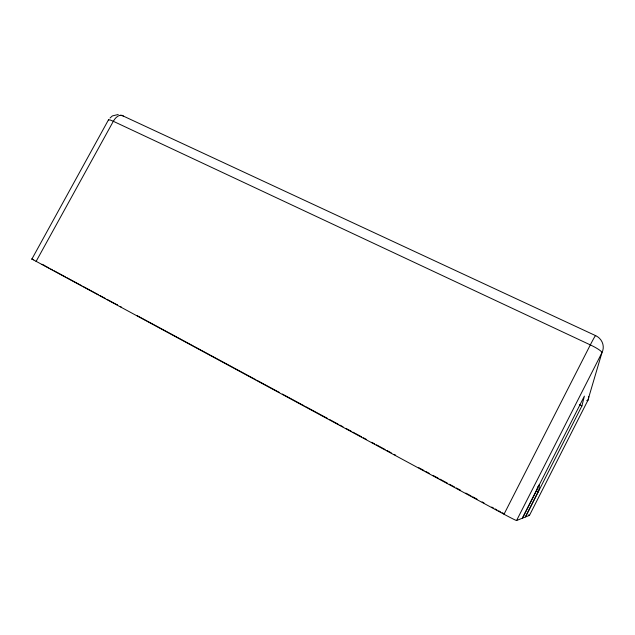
<?xml version="1.0" encoding="UTF-8"?>
<svg xmlns="http://www.w3.org/2000/svg" width="635" height="635" viewBox="0 0 635 635"><rect width="100%" height="100%" fill="white"/><g stroke="black" fill="none" stroke-linecap="round" stroke-linejoin="round"><path stroke-width="0.95" d="M120.071 115.387A10.882 9.382 -50.1 0 1 123.587 116.189L595.678 335.669A13.343 12.7 5.6 0 1 601.932 352.711L587.812 400.51L529.455 515.398L525.486 516.969L581.914 405.932L584.383 396.113L522.303 518.231L516.588 520.502A13.43 0.452 28.3 0 1 504.007 514.239L31.75 258.969L33.687 259.778M504.007 514.239L590.32 344.9A12.954 0.564 -63.4 0 1 595.678 335.669M516.588 520.502L601.932 352.711A13.279 2.103 25.5 0 0 590.32 344.9L113.324 121.293A11.438 1.468 30.2 0 0 108.768 120.602M537.599 486.68A11.478 11.112 39.7 0 1 536.456 490.72L522.51 518.152L525.312 517.041L538.123 491.831A10.565 10.216 39.6 0 0 538.956 484.965M108.442 119.912L31.869 259.104M36.06 261.501L113.324 121.293A10.946 6.374 -67.6 0 1 123.587 116.189M110.03 118.039L112.363 115.919L118.213 114.498M115.435 303.911L117.15 304.697M42.045 264.287L44.553 265.462M579.35 404.67L581.914 405.932M44.633 265.684L48.974 268.034M50.673 268.954L52.403 269.883M54.134 270.82L65.429 276.916M67.08 277.805L81.891 285.806M83.487 286.663L98.354 294.696M100.084 295.624L105.283 298.434M107.013 299.371L114.808 303.578M120.301 306.546L121.555 307.221M137.589 315.881L146.558 320.723M147.161 321.048L153.527 324.477M154.13 324.802L160.488 328.239M161.092 328.565L170.069 333.415M170.664 333.732L177.03 337.169M177.625 337.495L193.572 346.107M194.159 346.424L200.541 349.869M201.12 350.179L210.121 355.036M210.693 355.346L217.083 358.799M217.654 359.108L224.052 362.561M224.623 362.863L233.624 367.728M234.196 368.038L240.594 371.491M241.157 371.792L247.555 375.253M248.118 375.555L253.651 378.539M254.206 378.841L255.953 379.786M257.691 380.722L264.104 384.183M264.652 384.485L277.162 391.231M277.709 391.533L279.448 392.47M282.385 394.057L284.131 394.994M284.67 395.287L287.607 396.875M288.155 397.169L295.981 401.399M296.315 401.574L300.673 403.923M301.204 404.217L304.149 405.805M305.895 406.749L307.634 407.686M308.166 407.972L311.118 409.567M311.65 409.853L319.484 414.083M319.826 414.266L324.175 416.623M324.707 416.901L327.66 418.497M329.406 419.441L331.145 420.378M331.668 420.664L334.629 422.259M335.145 422.545L338.106 424.14M339.852 425.085L342.979 426.768M345.948 428.371L347.686 429.316M348.202 429.593L351.171 431.197M352.909 432.133L354.655 433.07M355.163 433.348L361.617 436.832M363.363 437.777L366.474 439.46M371.697 442.278L374.682 443.889M376.42 444.825L378.158 445.77M378.658 446.04L383.016 448.389M383.389 448.588L385.127 449.524M386.866 450.469L391.224 452.818M394.121 454.382L395.661 455.216M418.775 467.693L423.982 470.503M425.72 471.44L429.189 473.321M432.951 475.345L434.681 476.282M435.269 476.599L438.134 478.147M439.864 479.084L447.421 483.164M449.382 484.219L454.573 487.021M456.303 487.958L460.621 490.291M465.812 493.093L471.003 495.895M472.734 496.824L477.06 499.166M482.156 501.912L483.973 502.896M491.712 507.071L493.49 508.032M495.181 508.945L496.919 509.889M498.658 510.826L500.412 511.77M502.126 512.699L503.872 513.636M528.669 514.858L529.455 515.398M536.456 490.72L538.123 491.831M136.954 315.492A5.723 2.738 -60.5 0 1 136.723 315.404M117.062 304.649A5.675 2.85 -60.3 0 1 116.546 304.514M588.724 396.454A9.144 8.779 14.4 0 1 587.812 400.51A9.136 0.984 26.2 0 1 586.764 400.502"/></g></svg>
